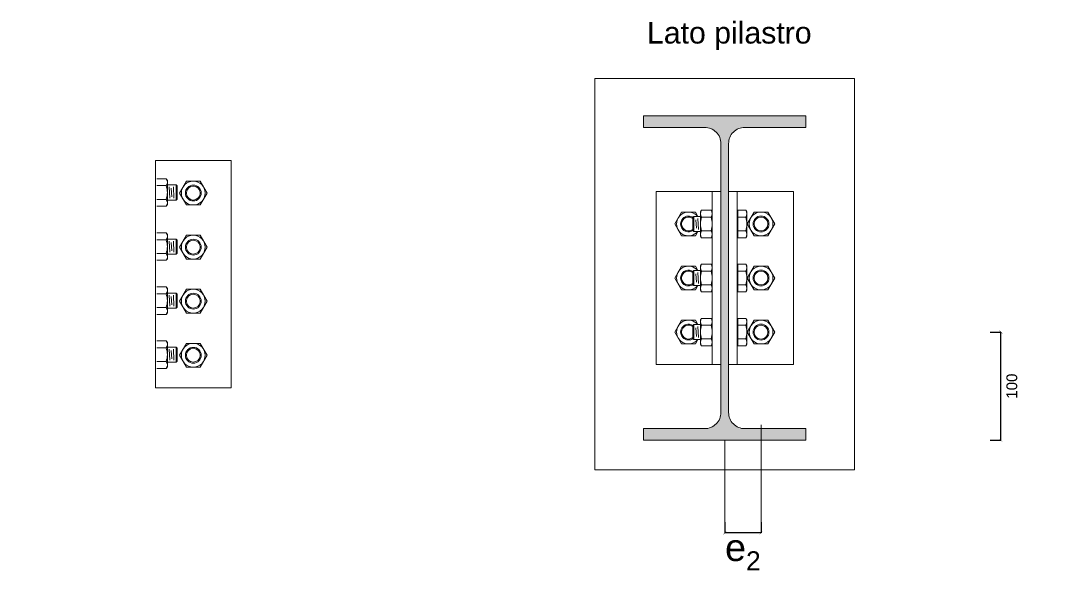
# Model space of a CAD drawing. Header units: millimetres. Extents: x 1415 to 3549, y 2194 to 4677.
# Drawn here: x 1785.449 to 1786.409, y 2310.091 to 2310.599 of the extents above; entities that cross this region are included whole.
import ezdxf

# ---------------------------------------------------------------- set-up
doc = ezdxf.new("R2010")
doc.units = ezdxf.units.MM
doc.linetypes.add('ACAD_ISO02W100', pattern=[15, 12, -3])
doc.layers.get('0').update_dxf_attribs({"plot": 0})
for name, color, linetype, lineweight in [('bulloni', 170, 'Continuous', 15), ('giunti', 7, 'Continuous', 15), ('Layer3', 7, 'Continuous', 15), ('Layer4', 7, 'Continuous', 15), ('quote', 252, 'Continuous', 5)]:
    doc.layers.add(name, color=color, linetype=linetype, lineweight=lineweight)
doc.styles.get("Standard").update_dxf_attribs({"font": 'arial.ttf'})
doc.dimstyles.new('quote acciaio', dxfattribs={"dimtxt": 0.01, "dimasz": 0.0025, "dimexe": 0, "dimexo": 0, "dimgap": 0.005, "dimtad": 2, "dimdec": 0, "dimlfac": 1000, "dimzin": 0, "dimdsep": 46, "dimtxsty": 'Standard', "dimblk": 'ARCHTICK', "dimcen": 0, "dimclre": 252, "dimadec": 0, "dimazin": 0, "dimtfac": 1, "dimtdec": 0, "dimtofl": 0, "dimtmove": 0, "dimatfit": 3, "dimfxl": 0.01, "dimfxlon": 1, "dimtolj": 1, "dimtzin": 0, "dimarcsym": 0})

# ---------------------------------------------------------------- blocks, each defined once
blk = doc.blocks.new('_ArchTick')
at = {"color": 0, "linetype": 'ByBlock', "const_width": 0.15}
blk.add_lwpolyline([(-0.5, -0.5), (0.5, 0.5)], dxfattribs=at)
blk = doc.blocks.new('*D465')
at = {"layer": 'Defpoints', "color": 0, "transparency": 16777216}
for p in [(1785.33824, 2310.48508), (1788.04667, 2310.48508), (1785.11638, 2310.41435)]:
    blk.add_point(p, dxfattribs=at)
at = {"layer": 'quote', "color": 252, "lineweight": -2, "transparency": 16777216}
for p, q in [((1785.34824, 2310.48508), (1785.33824, 2310.48508)), ((1785.32824, 2310.41435), (1785.33824, 2310.41435))]:
    blk.add_line(p, q, dxfattribs=at)
at = {"layer": 'quote', "color": 0, "linetype": 'Continuous', "lineweight": -2, "transparency": 16777216}
blk.add_line((1785.33824, 2310.41435), (1785.33824, 2310.48508), dxfattribs=at)
at = {"layer": 'quote', "color": 0, "lineweight": -2, "transparency": 16777216, "xscale": 0.0025, "yscale": 0.0025, "zscale": 0.0025}
for p, rotation in [((1785.33824, 2310.48508), 90), ((1785.33824, 2310.41435), 270)]:
    blk.add_blockref('_ArchTick', p, dxfattribs=dict(at, rotation=rotation))
at = {"layer": 'quote', "color": 0, "transparency": 16777216, "insert": (1785.34826, 2310.44972), "char_height": 0.01, "attachment_point": 5, "rotation": 90}
blk.add_mtext('\\A1;71', dxfattribs=at)
blk = doc.blocks.new('*U469')
at = {"layer": 'bulloni'}
blk.add_lwpolyline([(0, -0.0127), (0.011, -0.00635), (0.011, 0.00635), (0, 0.0127), (-0.011, 0.00635), (-0.011, -0.00635)], close=True, dxfattribs=at)
for radius in [0.011, 0.00733, 0.00642]:
    blk.add_circle((0, 0), radius, dxfattribs=at)
blk = doc.blocks.new('*U468')
at = {"layer": 'bulloni', "color": 0, "linetype": 'ByBlock', "lineweight": -2, "transparency": 16777216, "rotation": 270}
for p in [(1783.23092, 2309.17668), (1783.23092, 2309.12668), (1783.23092, 2309.07668), (1783.23092, 2309.02668)]:
    blk.add_blockref('*U469', p, dxfattribs=at)
blk = doc.blocks.new('*D470')
at = {"layer": 'Defpoints', "color": 0, "transparency": 16777216}
for p in [(1786.13364, 2310.31078), (1786.10009, 2310.21078), (1786.10009, 2310.12501)]:
    blk.add_point(p, dxfattribs=at)
at = {"layer": 'quote', "color": 252, "lineweight": -2, "transparency": 16777216}
for p, q in [((1786.10009, 2310.13501), (1786.10009, 2310.12501)), ((1786.13364, 2310.13501), (1786.13364, 2310.12501))]:
    blk.add_line(p, q, dxfattribs=at)
at = {"layer": 'quote', "color": 0, "linetype": 'Continuous', "lineweight": -2, "transparency": 16777216}
blk.add_line((1786.13364, 2310.12501), (1786.10009, 2310.12501), dxfattribs=at)
at = {"layer": 'quote', "color": 0, "lineweight": -2, "transparency": 16777216, "xscale": 0.0025, "yscale": 0.0025, "zscale": 0.0025, "rotation": 180}
blk.add_blockref('_ArchTick', (1786.10009, 2310.12501), dxfattribs=at)
at = {"layer": 'quote', "color": 0, "lineweight": -2, "transparency": 16777216, "xscale": 0.0025, "yscale": 0.0025, "zscale": 0.0025}
blk.add_blockref('_ArchTick', (1786.13364, 2310.12501), dxfattribs=at)
at = {"layer": 'quote', "color": 0, "transparency": 16777216, "insert": (1786.11686, 2310.10731), "char_height": 0.01, "width": 0.0196598, "attachment_point": 5}
blk.add_mtext('\\A1;{\\H2.5x;e\\H0.7x;\\S^ 2;}', dxfattribs=at)
blk = doc.blocks.new('*D471')
at = {"layer": 'Defpoints', "color": 0, "transparency": 16777216}
for p in [(1786.13364, 2310.31078), (1786.3555, 2310.31078), (1786.13364, 2310.21078)]:
    blk.add_point(p, dxfattribs=at)
at = {"layer": 'quote', "color": 252, "lineweight": -2, "transparency": 16777216}
for p, q in [((1786.3455, 2310.31078), (1786.3555, 2310.31078)), ((1786.3455, 2310.21078), (1786.3555, 2310.21078))]:
    blk.add_line(p, q, dxfattribs=at)
at = {"layer": 'quote', "color": 0, "linetype": 'Continuous', "lineweight": -2, "transparency": 16777216}
blk.add_line((1786.3555, 2310.21078), (1786.3555, 2310.31078), dxfattribs=at)
at = {"layer": 'quote', "color": 0, "lineweight": -2, "transparency": 16777216, "xscale": 0.0025, "yscale": 0.0025, "zscale": 0.0025}
for p, rotation in [((1786.3555, 2310.31078), 90), ((1786.3555, 2310.21078), 270)]:
    blk.add_blockref('_ArchTick', p, dxfattribs=dict(at, rotation=rotation))
at = {"layer": 'quote', "color": 0, "transparency": 16777216, "insert": (1786.36561, 2310.26078), "char_height": 0.01, "attachment_point": 5, "rotation": 90}
blk.add_mtext('\\A1;100', dxfattribs=at)

msp = doc.modelspace()

# ---------------------------------------------------------------- hatches: boundary and pattern name
at = {"layer": 'Layer3', "true_color": 0xc7c8ca, "transparency": 33554687}
h = msp.add_hatch(color=9, dxfattribs=at)
h.dxf.hatch_style = 1
h.paths.add_polyline_path([(1786.17509, 2310.51078), (1786.10009, 2310.51078), (1786.02509, 2310.51078), (1786.02509, 2310.50008), (1786.08154, 2310.50008, -0.414214), (1786.09654, 2310.48508), (1786.09654, 2310.36078), (1786.09654, 2310.23648, -0.414214), (1786.08154, 2310.22148), (1786.02509, 2310.22148), (1786.02509, 2310.21078), (1786.10009, 2310.21078), (1786.17509, 2310.21078), (1786.17509, 2310.22148), (1786.11864, 2310.22148, -0.414214), (1786.10364, 2310.23648), (1786.10364, 2310.36078), (1786.10364, 2310.48508, -0.414214), (1786.11864, 2310.50008), (1786.17509, 2310.50008)])

# ---------------------------------------------------------------- linework, layer by layer
at = {"layer": 'bulloni'}
for p, q in [((1785.57476, 2310.45255), (1785.58346, 2310.45255)), ((1785.58461, 2310.45103), (1785.58346, 2310.45255)), ((1785.58461, 2310.45103), (1785.58461, 2310.42867)), ((1785.59272, 2310.44685), (1785.58461, 2310.44685)), ((1785.59272, 2310.44685), (1785.59363, 2310.44593)), ((1785.59272, 2310.44685), (1785.59272, 2310.43285)), ((1785.57476, 2310.4462), (1785.58346, 2310.4462)), ((1785.58681, 2310.43474), (1785.58624, 2310.44496)), ((1785.58871, 2310.43592), (1785.58827, 2310.44378)), ((1785.59074, 2310.43474), (1785.59016, 2310.44496)), ((1785.59363, 2310.44593), (1785.59363, 2310.43377)), ((1785.58346, 2310.4335), (1785.57476, 2310.4335)), ((1785.58461, 2310.42867), (1785.58346, 2310.42715)), ((1785.59272, 2310.43285), (1785.58461, 2310.43285)), ((1785.59363, 2310.43377), (1785.59272, 2310.43285)), ((1785.57476, 2310.42715), (1785.58346, 2310.42715)), ((1786.07155, 2310.41778), (1786.07754, 2310.41778)), ((1786.07754, 2310.42197), (1786.07869, 2310.42348)), ((1786.07754, 2310.3996), (1786.07754, 2310.42197)), ((1786.08738, 2310.42348), (1786.07869, 2310.42348)), ((1786.08854, 2310.42197), (1786.08738, 2310.42348)), ((1786.11164, 2310.4007), (1786.11164, 2310.42087)), ((1786.11209, 2310.42087), (1786.11164, 2310.42087)), ((1786.11209, 2310.39808), (1786.11209, 2310.42348)), ((1786.11948, 2310.42348), (1786.11209, 2310.42348)), ((1786.12064, 2310.42197), (1786.11948, 2310.42348)), ((1786.12064, 2310.3996), (1786.12064, 2310.42197)), ((1786.07064, 2310.41681), (1786.07155, 2310.41773)), ((1786.07064, 2310.40475), (1786.07064, 2310.41681)), ((1786.07155, 2310.40384), (1786.07155, 2310.41773)), ((1786.07344, 2310.41471), (1786.07388, 2310.40685)), ((1786.07534, 2310.41589), (1786.07591, 2310.40568)), ((1786.07869, 2310.41713), (1786.08738, 2310.41713)), ((1786.11209, 2310.41713), (1786.11948, 2310.41713)), ((1785.57476, 2310.40255), (1785.58346, 2310.40255)), ((1785.58461, 2310.40103), (1785.58346, 2310.40255)), ((1785.58461, 2310.40103), (1785.58461, 2310.37867)), ((1786.07155, 2310.40378), (1786.07064, 2310.4047)), ((1786.07155, 2310.40378), (1786.07754, 2310.40378)), ((1786.07754, 2310.3996), (1786.07869, 2310.39808)), ((1786.08738, 2310.40443), (1786.07869, 2310.40443)), ((1786.08854, 2310.3996), (1786.08738, 2310.39808)), ((1786.11209, 2310.4007), (1786.11164, 2310.4007)), ((1786.11948, 2310.40443), (1786.11209, 2310.40443)), ((1786.12064, 2310.3996), (1786.11948, 2310.39808)), ((1785.57476, 2310.3962), (1785.58346, 2310.3962)), ((1785.59272, 2310.39685), (1785.58461, 2310.39685)), ((1785.58681, 2310.38474), (1785.58624, 2310.39496)), ((1785.58871, 2310.38592), (1785.58827, 2310.39378)), ((1785.59074, 2310.38474), (1785.59016, 2310.39496)), ((1785.59272, 2310.39685), (1785.59363, 2310.39593)), ((1785.59272, 2310.39685), (1785.59272, 2310.38285)), ((1785.59363, 2310.39593), (1785.59363, 2310.38377)), ((1786.08738, 2310.39808), (1786.07869, 2310.39808)), ((1786.11948, 2310.39808), (1786.11209, 2310.39808)), ((1785.58346, 2310.3835), (1785.57476, 2310.3835)), ((1785.59272, 2310.38285), (1785.58461, 2310.38285)), ((1785.59363, 2310.38377), (1785.59272, 2310.38285)), ((1785.57476, 2310.37715), (1785.58346, 2310.37715)), ((1785.58461, 2310.37867), (1785.58346, 2310.37715)), ((1786.07754, 2310.37197), (1786.07869, 2310.37348)), ((1786.07754, 2310.3496), (1786.07754, 2310.37197)), ((1786.08738, 2310.37348), (1786.07869, 2310.37348)), ((1786.08854, 2310.37197), (1786.08738, 2310.37348)), ((1786.11164, 2310.3507), (1786.11164, 2310.37087)), ((1786.11209, 2310.37087), (1786.11164, 2310.37087)), ((1786.11209, 2310.34808), (1786.11209, 2310.37348)), ((1786.11948, 2310.37348), (1786.11209, 2310.37348)), ((1786.12064, 2310.37197), (1786.11948, 2310.37348)), ((1786.12064, 2310.3496), (1786.12064, 2310.37197)), ((1786.07064, 2310.36681), (1786.07155, 2310.36773)), ((1786.07064, 2310.35475), (1786.07064, 2310.36681)), ((1786.07155, 2310.36778), (1786.07754, 2310.36778)), ((1786.07155, 2310.35384), (1786.07155, 2310.36773)), ((1786.07344, 2310.36471), (1786.07388, 2310.35685)), ((1786.07534, 2310.36589), (1786.07591, 2310.35568)), ((1786.07869, 2310.36713), (1786.08738, 2310.36713)), ((1786.11209, 2310.36713), (1786.11948, 2310.36713)), ((1785.57476, 2310.35255), (1785.58346, 2310.35255)), ((1785.58461, 2310.35103), (1785.58346, 2310.35255)), ((1785.58461, 2310.35103), (1785.58461, 2310.32867)), ((1786.07155, 2310.35378), (1786.07064, 2310.3547)), ((1786.07155, 2310.35378), (1786.07754, 2310.35378)), ((1786.08738, 2310.35443), (1786.07869, 2310.35443)), ((1786.11209, 2310.3507), (1786.11164, 2310.3507)), ((1786.11948, 2310.35443), (1786.11209, 2310.35443)), ((1785.57476, 2310.3462), (1785.58346, 2310.3462)), ((1785.59272, 2310.34685), (1785.58461, 2310.34685)), ((1785.58681, 2310.33474), (1785.58624, 2310.34496)), ((1785.58871, 2310.33592), (1785.58827, 2310.34378)), ((1785.59074, 2310.33474), (1785.59016, 2310.34496)), ((1785.59272, 2310.34685), (1785.59363, 2310.34593)), ((1785.59272, 2310.34685), (1785.59272, 2310.33285)), ((1785.59363, 2310.34593), (1785.59363, 2310.33377)), ((1786.07754, 2310.3496), (1786.07869, 2310.34808)), ((1786.08738, 2310.34808), (1786.07869, 2310.34808)), ((1786.08854, 2310.3496), (1786.08738, 2310.34808)), ((1786.11948, 2310.34808), (1786.11209, 2310.34808)), ((1786.12064, 2310.3496), (1786.11948, 2310.34808)), ((1785.58346, 2310.3335), (1785.57476, 2310.3335)), ((1785.59272, 2310.33285), (1785.58461, 2310.33285)), ((1785.59363, 2310.33377), (1785.59272, 2310.33285)), ((1785.57476, 2310.32715), (1785.58346, 2310.32715)), ((1785.58461, 2310.32867), (1785.58346, 2310.32715)), ((1786.07754, 2310.32197), (1786.07869, 2310.32348)), ((1786.07754, 2310.2996), (1786.07754, 2310.32197)), ((1786.08738, 2310.32348), (1786.07869, 2310.32348)), ((1786.08854, 2310.32197), (1786.08738, 2310.32348)), ((1786.11209, 2310.29808), (1786.11209, 2310.32348)), ((1786.11948, 2310.32348), (1786.11209, 2310.32348)), ((1786.12064, 2310.32197), (1786.11948, 2310.32348)), ((1786.12064, 2310.2996), (1786.12064, 2310.32197)), ((1786.07064, 2310.31681), (1786.07155, 2310.31773)), ((1786.07064, 2310.30475), (1786.07064, 2310.31681)), ((1786.07155, 2310.31778), (1786.07754, 2310.31778)), ((1786.07155, 2310.30384), (1786.07155, 2310.31773)), ((1786.07344, 2310.31471), (1786.07388, 2310.30685)), ((1786.07534, 2310.31589), (1786.07591, 2310.30568)), ((1786.07869, 2310.31713), (1786.08738, 2310.31713)), ((1786.11164, 2310.3007), (1786.11164, 2310.32087)), ((1786.11209, 2310.32087), (1786.11164, 2310.32087)), ((1786.11209, 2310.31713), (1786.11948, 2310.31713)), ((1785.57476, 2310.30255), (1785.58346, 2310.30255)), ((1785.58461, 2310.30103), (1785.58346, 2310.30255)), ((1786.07155, 2310.30378), (1786.07064, 2310.3047)), ((1786.07155, 2310.30378), (1786.07754, 2310.30378)), ((1786.08738, 2310.30443), (1786.07869, 2310.30443)), ((1786.11948, 2310.30443), (1786.11209, 2310.30443)), ((1785.57476, 2310.2962), (1785.58346, 2310.2962)), ((1785.58461, 2310.30103), (1785.58461, 2310.27867)), ((1785.59272, 2310.29685), (1785.58461, 2310.29685)), ((1785.58681, 2310.28474), (1785.58624, 2310.29496)), ((1785.58871, 2310.28592), (1785.58827, 2310.29378)), ((1785.59074, 2310.28474), (1785.59016, 2310.29496)), ((1785.59272, 2310.29685), (1785.59363, 2310.29593)), ((1785.59272, 2310.29685), (1785.59272, 2310.28285)), ((1785.59363, 2310.29593), (1785.59363, 2310.28377)), ((1786.07754, 2310.2996), (1786.07869, 2310.29808)), ((1786.08738, 2310.29808), (1786.07869, 2310.29808)), ((1786.08854, 2310.2996), (1786.08738, 2310.29808)), ((1786.11209, 2310.3007), (1786.11164, 2310.3007)), ((1786.11948, 2310.29808), (1786.11209, 2310.29808)), ((1786.12064, 2310.2996), (1786.11948, 2310.29808)), ((1785.58346, 2310.2835), (1785.57476, 2310.2835)), ((1785.59363, 2310.28377), (1785.59272, 2310.28285)), ((1785.57476, 2310.27715), (1785.58346, 2310.27715)), ((1785.58461, 2310.27867), (1785.58346, 2310.27715)), ((1785.59272, 2310.28285), (1785.58461, 2310.28285))]:
    msp.add_line(p, q, dxfattribs=at)
for points in [[(1786.0752, 2310.40378), (1786.07289, 2310.39978), (1786.06018, 2310.39978), (1786.05383, 2310.41078), (1786.06018, 2310.42178), (1786.07289, 2310.42178), (1786.0752, 2310.41778)], [(1786.0752, 2310.35378), (1786.07289, 2310.34978), (1786.06018, 2310.34978), (1786.05383, 2310.36078), (1786.06018, 2310.37178), (1786.07289, 2310.37178), (1786.0752, 2310.36778)], [(1786.0752, 2310.30378), (1786.07289, 2310.29978), (1786.06018, 2310.29978), (1786.05383, 2310.31078), (1786.06018, 2310.32178), (1786.07289, 2310.32178), (1786.0752, 2310.31778)]]:
    msp.add_lwpolyline(points, dxfattribs=at)
for points in [[(1786.12093, 2310.41078), (1786.12728, 2310.39978), (1786.13999, 2310.39978), (1786.14634, 2310.41078), (1786.13999, 2310.42178), (1786.12728, 2310.42178)], [(1786.12093, 2310.36078), (1786.12728, 2310.34978), (1786.13999, 2310.34978), (1786.14634, 2310.36078), (1786.13999, 2310.37178), (1786.12728, 2310.37178)], [(1786.12093, 2310.31078), (1786.12728, 2310.29978), (1786.13999, 2310.29978), (1786.14634, 2310.31078), (1786.13999, 2310.32178), (1786.12728, 2310.32178)]]:
    msp.add_lwpolyline(points, close=True, dxfattribs=at)
for centre, radius in [((1786.13364, 2310.41078), 0.011), ((1786.13364, 2310.41078), 0.00733), ((1786.13364, 2310.41078), 0.00642), ((1786.13364, 2310.36078), 0.011), ((1786.13364, 2310.36078), 0.00733), ((1786.13364, 2310.36078), 0.00642), ((1786.13364, 2310.31078), 0.011), ((1786.13364, 2310.31078), 0.00733), ((1786.13364, 2310.31078), 0.00642)]:
    msp.add_circle(centre, radius, dxfattribs=at)
for centre, radius, start, end in [((1785.57966, 2310.44938), 0.00495, 320.12945, 39.87055), ((1785.56653, 2310.43985), 0.01809, 339.44272, 20.55728), ((1785.57966, 2310.43032), 0.00495, 320.12945, 39.87055), ((1786.06654, 2310.41078), 0.011, 39.5212, 320.4788), ((1786.06654, 2310.41078), 0.00733, 51.14169, 308.85831), ((1786.08249, 2310.42031), 0.00495, 140.12945, 219.87055), ((1786.08358, 2310.42031), 0.00495, 320.12945, 39.87055), ((1786.11568, 2310.42031), 0.00495, 320.12945, 39.87055), ((1786.06654, 2310.41078), 0.00642, 44.19062, 315.80938), ((1786.09562, 2310.41078), 0.01809, 159.44272, 200.55728), ((1786.07045, 2310.41078), 0.01809, 339.44272, 20.55728), ((1786.10255, 2310.41078), 0.01809, 339.44272, 20.55728), ((1785.57966, 2310.39938), 0.00495, 320.12945, 39.87055), ((1786.08249, 2310.40126), 0.00495, 140.12945, 219.87055), ((1786.08358, 2310.40126), 0.00495, 320.12945, 39.87055), ((1786.11568, 2310.40126), 0.00495, 320.12945, 39.87055), ((1785.56653, 2310.38985), 0.01809, 339.44272, 20.55728), ((1785.57966, 2310.38032), 0.00495, 320.12945, 39.87055), ((1786.06654, 2310.36078), 0.011, 39.5212, 320.4788), ((1786.08249, 2310.37031), 0.00495, 140.12945, 219.87055), ((1786.08358, 2310.37031), 0.00495, 320.12945, 39.87055), ((1786.11568, 2310.37031), 0.00495, 320.12945, 39.87055), ((1786.06654, 2310.36078), 0.00733, 51.14169, 308.85831), ((1786.06654, 2310.36078), 0.00642, 44.19062, 315.80938), ((1786.09562, 2310.36078), 0.01809, 159.44272, 200.55728), ((1786.07045, 2310.36078), 0.01809, 339.44272, 20.55728), ((1786.10255, 2310.36078), 0.01809, 339.44272, 20.55728), ((1785.57966, 2310.34938), 0.00495, 320.12945, 39.87055), ((1786.08249, 2310.35126), 0.00495, 140.12945, 219.87055), ((1786.08358, 2310.35126), 0.00495, 320.12945, 39.87055), ((1786.11568, 2310.35126), 0.00495, 320.12945, 39.87055), ((1785.56653, 2310.33985), 0.01809, 339.44272, 20.55728), ((1785.57966, 2310.33032), 0.00495, 320.12945, 39.87055), ((1786.06654, 2310.31078), 0.011, 39.5212, 320.4788), ((1786.08249, 2310.32031), 0.00495, 140.12945, 219.87055), ((1786.08358, 2310.32031), 0.00495, 320.12945, 39.87055), ((1786.11568, 2310.32031), 0.00495, 320.12945, 39.87055), ((1786.06654, 2310.31078), 0.00733, 51.14169, 308.85831), ((1786.06654, 2310.31078), 0.00642, 44.19062, 315.80938), ((1786.09562, 2310.31078), 0.01809, 159.44272, 200.55728), ((1786.07045, 2310.31078), 0.01809, 339.44272, 20.55728), ((1786.10255, 2310.31078), 0.01809, 339.44272, 20.55728), ((1785.57966, 2310.29938), 0.00495, 320.12945, 39.87055), ((1786.08249, 2310.30126), 0.00495, 140.12945, 219.87055), ((1786.08358, 2310.30126), 0.00495, 320.12945, 39.87055), ((1786.11568, 2310.30126), 0.00495, 320.12945, 39.87055), ((1785.56653, 2310.28985), 0.01809, 339.44272, 20.55728), ((1785.57966, 2310.28032), 0.00495, 320.12945, 39.87055)]:
    msp.add_arc(centre, radius, start, end, dxfattribs=at)
at = {"layer": 'giunti'}
msp.add_lwpolyline([(1785.64361, 2310.25935), (1785.64361, 2310.46935), (1785.57361, 2310.46935), (1785.57361, 2310.25935)], close=True, dxfattribs=at)
for points in [[(1786.09654, 2310.28078), (1786.03654, 2310.28078), (1786.03654, 2310.44078), (1786.09654, 2310.44078), (1786.09654, 2310.28078)], [(1786.09654, 2310.44078), (1786.08854, 2310.44078), (1786.08854, 2310.28078)], [(1786.10364, 2310.28078), (1786.16364, 2310.28078), (1786.16364, 2310.44078), (1786.10364, 2310.44078), (1786.10364, 2310.28078)], [(1786.10364, 2310.44078), (1786.11164, 2310.44078), (1786.11164, 2310.28078)]]:
    msp.add_lwpolyline(points, dxfattribs=at)
at = {"layer": 'Layer3'}
for points in [[(1785.98009, 2310.18328), (1785.98009, 2310.54543)], [(1785.98009, 2310.54543), (1786.22009, 2310.54543)], [(1786.22009, 2310.54543), (1786.22009, 2310.18328)], [(1785.98009, 2310.18328), (1786.22009, 2310.18328)]]:
    msp.add_lwpolyline(points, dxfattribs=at)
msp.add_lwpolyline([(1786.02509, 2310.50008), (1786.02509, 2310.51078), (1786.10009, 2310.51078), (1786.17509, 2310.51078), (1786.17509, 2310.50008), (1786.11864, 2310.50008, 0.414214), (1786.10364, 2310.48508), (1786.10364, 2310.36078), (1786.10364, 2310.23648, 0.414214), (1786.11864, 2310.22148), (1786.17509, 2310.22148), (1786.17509, 2310.21078), (1786.10009, 2310.21078), (1786.02509, 2310.21078), (1786.02509, 2310.22148), (1786.08154, 2310.22148, 0.414214), (1786.09654, 2310.23648), (1786.09654, 2310.36078), (1786.09654, 2310.48508, 0.414214), (1786.08154, 2310.50008)], format="xyb", close=True, dxfattribs=at)
at = {"layer": 'Layer3', "linetype": 'ACAD_ISO02W100', "ltscale": 0.001}
for points in [[(1786.13364, 2310.12501), (1786.13364, 2310.31078)], [(1786.10009, 2310.12501), (1786.10009, 2310.21078)]]:
    msp.add_lwpolyline(points, dxfattribs=at)

# ---------------------------------------------------------------- block references
at = {"layer": 'bulloni'}
msp.add_blockref('*U468', (2.37769, 1.26267), dxfattribs=at)

# ---------------------------------------------------------------- texts
at = {"layer": 'Layer4', "insert": (1786.0282, 2310.59761), "char_height": 0.02, "attachment_point": 1}
msp.add_mtext_dynamic_manual_height_columns('Lato pilastro', width=40.6484226, gutter_width=12.5, heights=[0], dxfattribs=at)

# ---------------------------------------------------------------- dimensions: what is measured, and where the dimension line sits
at = {"layer": 'quote'}
for base, p1, p2, picture, middle in [((1785.33824, 2310.48508), (1785.11638, 2310.41435), (1788.04667, 2310.48508), '*D465', (1785.34826, 2310.44972)), ((1786.3555, 2310.31078), (1786.13364, 2310.21078), (1786.13364, 2310.31078), '*D471', (1786.36561, 2310.26078))]:
    dim = msp.add_linear_dim(base=base, p1=p1, p2=p2, angle=90, dimstyle='quote acciaio', dxfattribs=at)
    dim.commit()
    dim.dimension.update_dxf_attribs({"geometry": picture, "text_midpoint": middle})
dim = msp.add_linear_dim(base=(1786.10009, 2310.12501), p1=(1786.13364, 2310.31078), p2=(1786.10009, 2310.21078), text='{\\H2.5x;e\\H0.7x;\\S^ 2;}', dimstyle='quote acciaio', dxfattribs=at)
dim.commit()
dim.dimension.update_dxf_attribs({"geometry": '*D470', "text_midpoint": (1786.11686, 2310.12501), "dimtype": 160})

doc.saveas('drawing.dxf')
